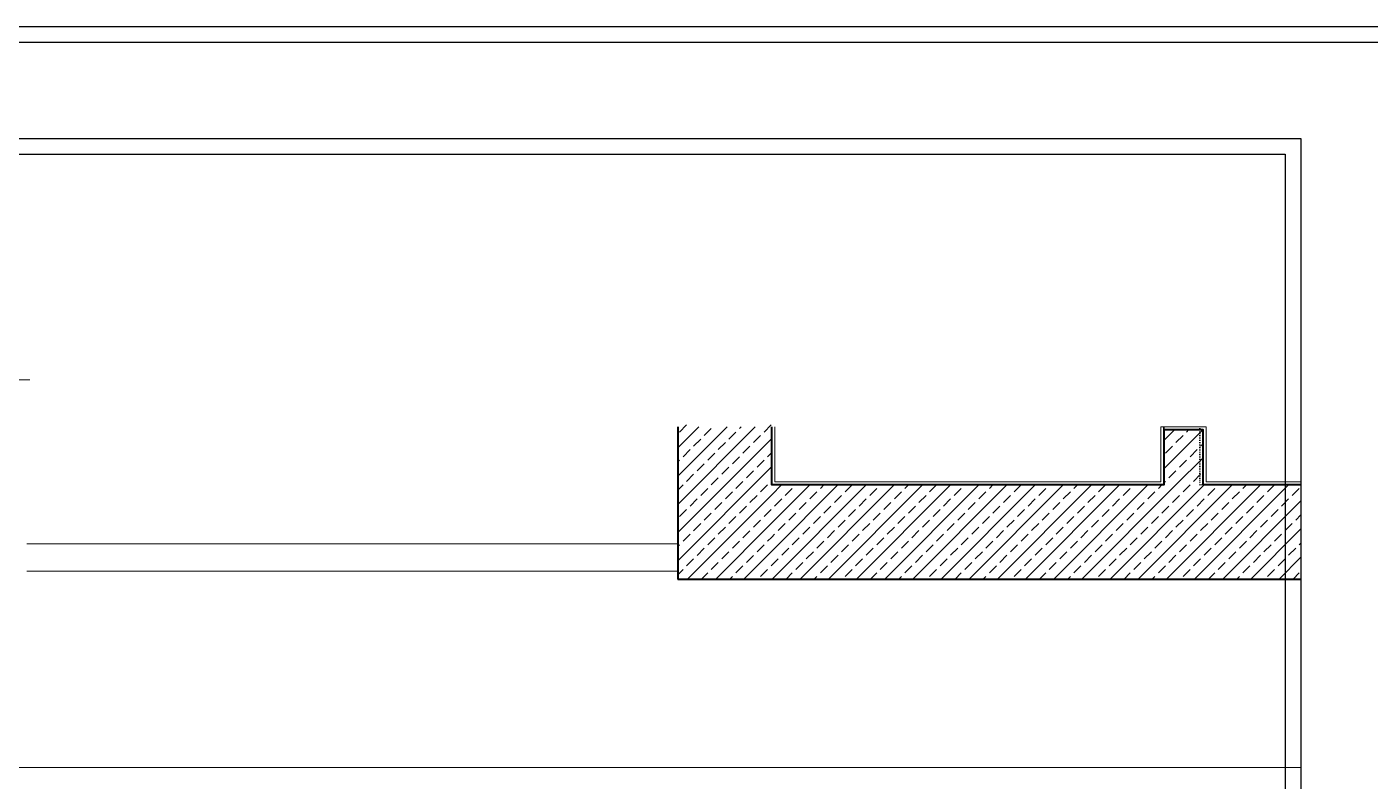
# Model space of a CAD drawing. Header units: millimetres. Extents: x 1650 to 6065, y 324 to 3836.
# Drawn here: x 3627 to 4484, y 3176 to 3657 of the extents above; entities that cross this region are included whole.
import ezdxf

# ---------------------------------------------------------------- set-up
doc = ezdxf.new("R2010")
doc.units = ezdxf.units.MM
doc.linetypes.add('DOME_Dot 1 mm', pattern=[1, 0, -1])
doc.linetypes.add('HIDDEN2', pattern=[4.7625, 3.175, -1.5875])
for name, color, linetype, lineweight in [('00-cizim', 7, 'Continuous', 0), ('A-STRS-1', 254, 'DOME_Dot 1 mm', 5), ('A-WALL-FULL-3', 7, 'Continuous', 15), ('BAL-PERDE', 111, 'Continuous', 40), ('porselen kaplama', 181, 'Continuous', 5), ('sıvaa', 142, 'Continuous', 5)]:
    doc.layers.add(name, color=color, linetype=linetype, lineweight=lineweight)
doc.layers.add('A-WALL-PATT-1', color=7, linetype='Continuous', lineweight=5, true_color=0x737373)
doc.layers.add('mekanik şaft....', color=7, linetype='Continuous')
pattern_1 = [(45, (-71799.261, 82599.877), (-8.9802561, 8.9802561), []), (45, (-71790.281, 82599.877), (-8.9802561, 8.9802561), [6.35, -3.175])]

msp = doc.modelspace()

# ---------------------------------------------------------------- hatches: boundary and pattern name
at = {"layer": 'A-WALL-PATT-1'}
h = msp.add_hatch(dxfattribs=at)
h.set_pattern_fill('ANSI33', color=256, scale=2, style=0)
h.set_pattern_definition(pattern_1)
h.paths.add_polyline_path([(4377.31, 3364.83), (4377.31, 3399.83), (4352.31, 3399.83), (4352.31, 3364.83)], flags=0)
h = msp.add_hatch(dxfattribs=at)
h.set_pattern_fill('ANSI33', color=256, scale=2, style=0)
h.set_pattern_definition(pattern_1)
h.paths.add_polyline_path([(4439.71, 3304.83), (4439.71, 3364.83), (4102.31, 3364.83), (4102.31, 3304.83)])

# ---------------------------------------------------------------- linework, layer by layer
at = {"color": 4}
msp.add_line((4102.31, 3364.83, 0), (4102.31, 3401.83, 0), dxfattribs=at)
msp.add_line((4352.31, 3401.83, 0), (4352.31, 3399.83, 0))
at = {"elevation": 0}
for points in [[(1812.19, 716.64), (5927.19, 716.64), (5927.19, 3656.64), (1812.19, 3656.64)], [(1822.19, 726.64), (5917.19, 726.64), (5917.19, 3646.64), (1822.19, 3646.64)], [(2484.85, 324.38), (2484.85, 3585.45), (4439.71, 3585.45), (4439.71, 324.38)], [(2494.85, 334.38), (2494.85, 3575.45), (4429.71, 3575.45), (4429.71, 334.38)]]:
    msp.add_lwpolyline(points, close=True, dxfattribs=at)
at = {"layer": '00-cizim', "color": 251, "linetype": 'HIDDEN2', "lineweight": 0, "ltscale": 0.1, "true_color": 0x636466}
for p, q in [((4042.31, 3304.58, 0), (4042.31, 3401.83, 0)), ((4102.31, 3364.58, 0), (4102.31, 3401.83, 0))]:
    msp.add_line(p, q, dxfattribs=at)
at = {"layer": '00-cizim', "lineweight": 0, "elevation": 0}
msp.add_lwpolyline([(4102.31, 3401.83), (4102.31, 3364.58)], dxfattribs=at)
at = {"layer": 'A-STRS-1'}
for p, q in [((4375.31, 3401.83, 0), (4375.31, 3364.83, 0)), ((4375.31, 3364.83, 0), (4439.71, 3364.83, 0))]:
    msp.add_line(p, q, dxfattribs=at)
at = {"layer": 'A-WALL-FULL-3'}
for p, q in [((3627.27, 3327.33, 0), (4042.31, 3327.33, 0)), ((3627.27, 3309.83, 0), (4042.31, 3309.83, 0))]:
    msp.add_line(p, q, dxfattribs=at)
at = {"layer": 'A-WALL-FULL-3', "elevation": 0}
msp.add_lwpolyline([(3382.27, 3399.83), (3382.27, 3184.83), (4439.71, 3184.83)], dxfattribs=at)
at = {"layer": 'A-WALL-PATT-1', "linetype": 'Continuous'}
for p, q in [((4042.31, 3388.35, 0), (4055.79, 3401.83, 0)), ((4042.31, 3370.39, 0), (4073.75, 3401.83, 0)), ((4042.31, 3352.43, 0), (4091.72, 3401.83, 0)), ((4043.49, 3398.51, 0), (4047.98, 3403, 0)), ((4059.21, 3396.26, 0), (4063.7, 3400.75, 0)), ((4081.66, 3400.75, 0), (4082.74, 3401.83, 0)), ((4097.37, 3398.51, 0), (4101.86, 3403, 0)), ((4042.31, 3334.47, 0), (4102.31, 3394.47, 0)), ((4052.47, 3389.53, 0), (4056.96, 3394.02, 0)), ((4074.92, 3394.02, 0), (4079.41, 3398.51, 0)), ((4090.64, 3391.77, 0), (4095.13, 3396.26, 0)), ((4045.74, 3382.79, 0), (4050.23, 3387.28, 0)), ((4061.45, 3380.55, 0), (4065.94, 3385.04, 0)), ((4068.19, 3387.28, 0), (4072.68, 3391.77, 0)), ((4083.9, 3385.04, 0), (4088.39, 3389.53, 0)), ((4099.62, 3382.79, 0), (4102.31, 3385.49, 0)), ((4042.31, 3379.37, 0), (4043.49, 3380.55, 0)), ((4042.31, 3316.51, 0), (4102.31, 3376.51, 0)), ((4054.72, 3373.81, 0), (4059.21, 3378.3, 0)), ((4070.43, 3371.57, 0), (4074.92, 3376.06, 0)), ((4077.17, 3378.3, 0), (4081.66, 3382.79, 0)), ((4092.88, 3376.06, 0), (4097.37, 3380.55, 0)), ((4047.98, 3367.08, 0), (4052.47, 3371.57, 0)), ((4063.7, 3364.83, 0), (4068.19, 3369.32, 0)), ((4079.41, 3362.59, 0), (4083.9, 3367.08, 0)), ((4086.15, 3369.32, 0), (4090.64, 3373.81, 0)), ((4101.86, 3367.08, 0), (4102.31, 3367.53, 0)), ((4042.31, 3361.41, 0), (4045.74, 3364.83, 0)), ((4048.6, 3304.83, 0), (4102.31, 3358.55, 0)), ((4056.96, 3358.1, 0), (4061.45, 3362.59, 0)), ((4072.68, 3355.85, 0), (4077.17, 3360.34, 0)), ((4088.39, 3353.61, 0), (4092.88, 3358.1, 0)), ((4095.13, 3360.34, 0), (4099.62, 3364.83, 0)), ((4050.23, 3351.36, 0), (4054.72, 3355.85, 0)), ((4065.94, 3349.12, 0), (4070.43, 3353.61, 0)), ((4081.66, 3346.87, 0), (4086.15, 3351.36, 0)), ((4043.49, 3344.63, 0), (4047.98, 3349.12, 0)), ((4059.21, 3342.38, 0), (4063.7, 3346.87, 0)), ((4074.92, 3340.14, 0), (4079.41, 3344.63, 0)), ((4090.64, 3337.89, 0), (4095.13, 3342.38, 0)), ((4097.37, 3344.63, 0), (4101.86, 3349.12, 0)), ((4045.74, 3328.91, 0), (4050.23, 3333.4, 0)), ((4052.47, 3335.65, 0), (4056.96, 3340.14, 0)), ((4066.56, 3304.83, 0), (4102.31, 3340.59, 0)), ((4068.19, 3333.4, 0), (4072.68, 3337.89, 0)), ((4083.9, 3331.16, 0), (4088.39, 3335.65, 0)), ((4042.31, 3325.49, 0), (4043.49, 3326.67, 0)), ((4054.72, 3319.93, 0), (4059.21, 3324.42, 0)), ((4061.45, 3326.67, 0), (4065.94, 3331.16, 0)), ((4077.17, 3324.42, 0), (4081.66, 3328.91, 0)), ((4092.88, 3322.18, 0), (4097.37, 3326.67, 0)), ((4099.62, 3328.91, 0), (4102.31, 3331.6, 0)), ((4047.98, 3313.2, 0), (4052.47, 3317.69, 0)), ((4063.7, 3310.95, 0), (4068.19, 3315.44, 0)), ((4070.43, 3317.69, 0), (4074.92, 3322.18, 0)), ((4084.52, 3304.83, 0), (4102.31, 3322.62, 0)), ((4086.15, 3315.44, 0), (4090.64, 3319.93, 0)), ((4042.31, 3307.53, 0), (4045.74, 3310.95, 0)), ((4057.58, 3304.83, 0), (4061.45, 3308.71, 0)), ((4075.54, 3304.83, 0), (4077.17, 3306.46, 0)), ((4079.41, 3308.71, 0), (4083.9, 3313.2, 0)), ((4095.13, 3306.46, 0), (4099.62, 3310.95, 0)), ((4101.86, 3313.2, 0), (4102.31, 3313.64, 0))]:
    msp.add_line(p, q, dxfattribs=at)
at = {"layer": 'BAL-PERDE'}
for p, q in [((4042.31, 3401.83, 0), (4042.31, 3304.83, 0)), ((4042.31, 3304.83, 0), (4102.31, 3304.83, 0)), ((4102.31, 3304.83, 0), (4439.71, 3304.83, 0))]:
    msp.add_line(p, q, dxfattribs=at)
at = {"layer": 'BAL-PERDE', "elevation": 0}
msp.add_lwpolyline([(4439.71, 3364.83), (4377.31, 3364.83), (4377.31, 3399.83), (4352.31, 3399.83), (4352.31, 3364.83), (4102.31, 3364.83), (4102.31, 3401.83)], dxfattribs=at)
msp.add_lwpolyline([(4439.71, 3364.83), (4377.31, 3364.83), (4377.31, 3399.83), (4352.31, 3399.83), (4352.31, 3364.83), (4102.31, 3364.83), (4102.31, 3401.83)], dxfattribs=at)
at = {"layer": 'mekanik şaft....', "color": 4}
for p, q in [((4102.31, 3364.83, 0), (4102.31, 3401.83, 0)), ((4352.31, 3364.83, 0), (4352.31, 3401.83, 0)), ((4302.31, 3364.83, 0), (4352.31, 3364.83, 0))]:
    msp.add_line(p, q, dxfattribs=at)
at = {"layer": 'porselen kaplama'}
msp.add_line((3505.27, 3431.83, 0), (3629.27, 3431.83, 0), dxfattribs=at)
at = {"layer": 'porselen kaplama', "elevation": 0}
msp.add_lwpolyline([(2484.85, 3585.45), (4439.71, 3585.45), (4439.71, 324.38), (2484.85, 324.38)], close=True, dxfattribs=at)
msp.add_lwpolyline([(2484.85, 3585.45), (4439.71, 3585.45), (4439.71, 324.38), (2484.85, 324.38)], close=True, dxfattribs=at)
at = {"layer": 'sıvaa', "ltscale": 5, "elevation": 0}
msp.add_lwpolyline([(4104.31, 3401.83), (4104.31, 3366.83), (4350.31, 3366.83), (4350.31, 3401.83), (4379.31, 3401.83), (4379.31, 3366.83), (4439.71, 3366.83)], dxfattribs=at)

doc.saveas('drawing.dxf')
